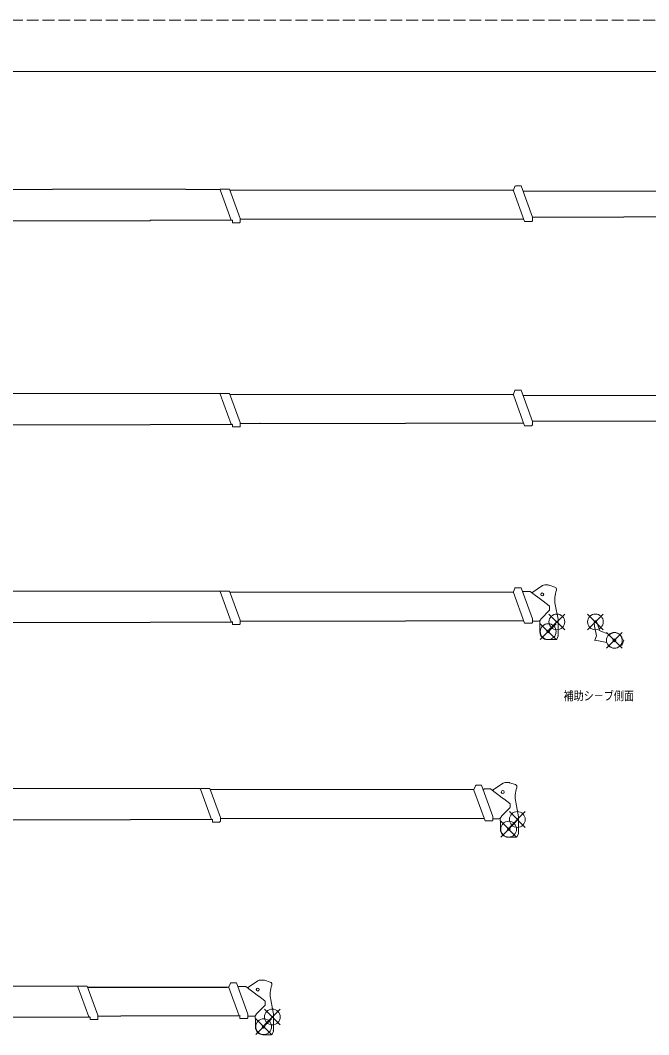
# Model space of a CAD drawing. Units: millimetres on the paper. Extents: x -420 to 420, y -297 to 297.
# Drawn here: x -260.1 to -101.1, y 40.2 to 297 of the extents above; entities that cross this region are included whole.
import ezdxf
from ezdxf.enums import TextEntityAlignment as Align

# ---------------------------------------------------------------- set-up
doc = ezdxf.new("R2010")
doc.units = ezdxf.units.MM
doc.linetypes.add('DASHED3', pattern=[4, 3, -1])
doc.layers.add('0-0_0', color=7, linetype='Continuous', lineweight=18)
doc.layers.add('0-1_1', color=7, linetype='DASHED3', lineweight=18)
doc.styles.add('ＭＳ ゴシック', font='')
doc.styles.get('ＭＳ ゴシック').set_extended_font_data('MS Gothic')

msp = doc.modelspace()

# ---------------------------------------------------------------- linework, layer by layer
at = {"layer": '0-0_0'}
for p, q in [((-252.017, 254.21), (-281.242, 254.21)), ((-218.3, 254.22), (-252.017, 254.22)), ((-252.017, 254.21), (-252.017, 254.22)), ((-218.3, 254.21), (-218.3, 254.22)), ((-209.691, 254.21), (-218.3, 254.21)), ((-209.691, 254.14), (-209.691, 254.21)), ((-207.196, 254.23), (-209.561, 254.23)), ((-209.561, 254.081), (-209.561, 254.23)), ((-207.196, 254.23), (-204.521, 246.874)), ((-135.373, 254.019), (-134.981, 254.957)), ((-133.446, 255.08), (-134.797, 255.08)), ((-133.446, 255.08), (-130.571, 247.171)), ((-209.561, 254.14), (-209.691, 254.14)), ((-209.561, 254.08), (-206.783, 246.441)), ((-135.493, 253.984), (-207.107, 253.984)), ((-135.493, 253.914), (-135.493, 253.984)), ((-135.373, 253.914), (-135.493, 253.914)), ((-135.373, 254.019), (-135.373, 253.869)), ((-135.373, 253.869), (-132.539, 246.07)), ((-82.971, 253.746), (-132.961, 253.746)), ((-204.521, 246.874), (-204.521, 245.961)), ((-199.518, 246.634), (-204.521, 246.634)), ((-199.518, 246.679), (-199.518, 246.634)), ((-199.458, 246.679), (-199.518, 246.679)), ((-199.458, 246.679), (-199.458, 246.634)), ((-162.714, 246.634), (-199.458, 246.634)), ((-132.76, 246.679), (-162.714, 246.679)), ((-162.714, 246.679), (-162.714, 246.634)), ((-107.441, 247.195), (-130.58, 247.195)), ((-130.571, 247.171), (-130.571, 246.27)), ((-107.441, 247.24), (-107.441, 247.195)), ((-58.671, 247.24), (-107.441, 247.24)), ((-227.28, 246.28), (-278.471, 246.28)), ((-206.49, 246.37), (-227.28, 246.37)), ((-227.28, 246.37), (-227.28, 246.28)), ((-206.569, 246.44), (-206.783, 246.44)), ((-206.489, 246.36), (-206.489, 245.76)), ((-204.721, 245.76), (-206.489, 245.76)), ((-130.771, 246.07), (-132.539, 246.07)), ((-135.373, 202.333), (-134.981, 203.271)), ((-133.446, 203.394), (-134.797, 203.394)), ((-133.446, 203.394), (-130.571, 195.485)), ((-252.017, 202.524), (-281.242, 202.524)), ((-218.3, 202.534), (-252.017, 202.534)), ((-252.017, 202.524), (-252.017, 202.534)), ((-218.3, 202.524), (-218.3, 202.534)), ((-209.691, 202.524), (-218.3, 202.524)), ((-209.691, 202.454), (-209.691, 202.524)), ((-209.561, 202.454), (-209.691, 202.454)), ((-207.196, 202.545), (-209.561, 202.545)), ((-209.561, 202.395), (-209.561, 202.545)), ((-209.561, 202.394), (-206.783, 194.755)), ((-207.196, 202.545), (-204.521, 195.188)), ((-135.493, 202.298), (-207.107, 202.298)), ((-135.493, 202.228), (-135.493, 202.298)), ((-135.373, 202.228), (-135.493, 202.228)), ((-135.373, 202.333), (-135.373, 202.184)), ((-135.373, 202.183), (-132.539, 194.384)), ((-118.971, 202.06), (-132.961, 202.06)), ((-106.487, 202.067), (-118.971, 202.067)), ((-118.971, 202.067), (-118.971, 202.06)), ((-106.487, 202.06), (-106.487, 202.067)), ((-97.286, 202.06), (-106.487, 202.06)), ((-204.521, 195.188), (-204.521, 194.275)), ((-94.671, 195.554), (-130.596, 195.554)), ((-130.571, 195.485), (-130.571, 194.584)), ((-227.28, 194.594), (-278.471, 194.594)), ((-206.49, 194.684), (-227.28, 194.684)), ((-227.28, 194.684), (-227.28, 194.594)), ((-206.569, 194.755), (-206.783, 194.755)), ((-206.489, 194.675), (-206.489, 194.075)), ((-204.721, 194.075), (-206.489, 194.075)), ((-199.518, 194.948), (-204.521, 194.948)), ((-199.518, 194.993), (-199.518, 194.948)), ((-199.458, 194.993), (-199.518, 194.993)), ((-199.458, 194.993), (-199.458, 194.948)), ((-162.714, 194.948), (-199.458, 194.948)), ((-132.76, 194.993), (-162.714, 194.993)), ((-162.714, 194.993), (-162.714, 194.948)), ((-130.771, 194.384), (-132.539, 194.384)), ((-126.648, 154.074), (-127.448, 154.074)), ((-252.017, 152.524), (-281.242, 152.524)), ((-218.3, 152.534), (-252.017, 152.534)), ((-252.017, 152.524), (-252.017, 152.534)), ((-218.3, 152.524), (-218.3, 152.534)), ((-209.691, 152.524), (-218.3, 152.524)), ((-209.691, 152.454), (-209.691, 152.524)), ((-209.561, 152.454), (-209.691, 152.454)), ((-207.196, 152.545), (-209.561, 152.545)), ((-209.561, 152.395), (-209.561, 152.545)), ((-209.561, 152.394), (-206.783, 144.755)), ((-207.196, 152.545), (-204.521, 145.188)), ((-135.493, 152.298), (-207.107, 152.298)), ((-135.493, 152.228), (-135.493, 152.298)), ((-135.373, 152.228), (-135.493, 152.228)), ((-135.373, 152.333), (-134.981, 153.271)), ((-135.373, 152.333), (-135.373, 152.184)), ((-135.373, 152.183), (-132.539, 144.384)), ((-133.446, 153.394), (-134.797, 153.394)), ((-133.446, 153.394), (-130.571, 145.485)), ((-132.794, 152.416), (-133.028, 152.245)), ((-131.218, 152.454), (-132.676, 152.454)), ((-127.851, 149.984), (-131.098, 152.414)), ((-130.694, 152.112), (-128.003, 153.906)), ((-126.334, 154.024), (-124.883, 153.544)), ((-127.851, 149.98), (-127.851, 149.984)), ((-127.851, 149.98), (-127.841, 149.98)), ((-127.841, 149.98), (-127.841, 149.965)), ((-127.841, 149.965), (-127.808, 149.965)), ((-126.287, 148.8), (-127.808, 149.965)), ((-124.791, 149.112), (-124.089, 145.415)), ((-128.351, 145.53), (-126.265, 147.702)), ((-126.211, 148.624), (-126.211, 147.836)), ((-227.28, 144.594), (-278.471, 144.594)), ((-206.49, 144.684), (-227.28, 144.684)), ((-227.28, 144.684), (-227.28, 144.594)), ((-206.569, 144.755), (-206.783, 144.755)), ((-206.489, 144.675), (-206.489, 144.075)), ((-204.721, 144.075), (-206.489, 144.075)), ((-204.521, 145.188), (-204.521, 144.275)), ((-132.76, 144.993), (-162.714, 144.993)), ((-130.771, 144.384), (-132.539, 144.384)), ((-130.571, 145.485), (-130.571, 144.584)), ((-129.047, 144.924), (-130.571, 144.924)), ((-128.721, 145.045), (-128.721, 144.344)), ((-128.646, 144.344), (-128.721, 144.344)), ((-128.646, 144.344), (-128.646, 142.144)), ((-128.632, 145.145), (-128.391, 145.504)), ((-128.391, 145.53), (-128.391, 145.504)), ((-128.391, 145.53), (-128.351, 145.53)), ((-124.071, 141.612), (-124.071, 145.244)), ((-124.075, 141.335), (-124.08, 141.176)), ((-124.571, 140.249), (-126.751, 140.249)), ((-124.497, 140.265), (-124.571, 140.294)), ((-124.571, 140.294), (-124.571, 140.249)), ((-124.389, 140.384), (-124.493, 140.264)), ((-124.389, 140.384), (-124.08, 141.176)), ((-145.373, 102.333), (-144.981, 103.271)), ((-143.446, 103.394), (-144.797, 103.394)), ((-143.446, 103.394), (-140.571, 95.485)), ((-140.694, 102.112), (-138.003, 103.906)), ((-136.648, 104.074), (-137.448, 104.074)), ((-136.334, 104.024), (-134.883, 103.544)), ((-257.017, 102.524), (-281.242, 102.524)), ((-223.3, 102.534), (-257.017, 102.534)), ((-257.017, 102.524), (-257.017, 102.534)), ((-223.3, 102.524), (-223.3, 102.534)), ((-214.691, 102.524), (-223.3, 102.524)), ((-214.691, 102.454), (-214.691, 102.524)), ((-214.561, 102.454), (-214.691, 102.454)), ((-212.196, 102.545), (-214.561, 102.545)), ((-214.561, 102.395), (-214.561, 102.545)), ((-214.561, 102.394), (-211.783, 94.755)), ((-212.196, 102.545), (-209.521, 95.188)), ((-145.493, 102.298), (-212.107, 102.298)), ((-145.493, 102.228), (-145.493, 102.298)), ((-145.373, 102.228), (-145.493, 102.228)), ((-145.373, 102.333), (-145.373, 102.184)), ((-145.373, 102.183), (-142.539, 94.384)), ((-142.794, 102.416), (-143.028, 102.245)), ((-141.218, 102.454), (-142.676, 102.454)), ((-137.851, 99.984), (-141.098, 102.414)), ((-138.351, 95.53), (-136.265, 97.702)), ((-137.851, 99.98), (-137.851, 99.984)), ((-137.851, 99.98), (-137.841, 99.98)), ((-137.841, 99.98), (-137.841, 99.965)), ((-137.841, 99.965), (-137.808, 99.965)), ((-136.287, 98.8), (-137.808, 99.965)), ((-136.211, 98.624), (-136.211, 97.836)), ((-134.791, 99.112), (-134.089, 95.415)), ((-209.521, 95.188), (-209.521, 94.275)), ((-140.571, 95.485), (-140.571, 94.584)), ((-138.721, 95.045), (-138.721, 94.344)), ((-138.632, 95.145), (-138.391, 95.504)), ((-138.391, 95.53), (-138.391, 95.504)), ((-138.391, 95.53), (-138.351, 95.53)), ((-134.071, 91.612), (-134.071, 95.244)), ((-232.28, 94.594), (-278.471, 94.594)), ((-211.49, 94.684), (-232.28, 94.684)), ((-232.28, 94.684), (-232.28, 94.594)), ((-211.569, 94.755), (-211.783, 94.755)), ((-211.489, 94.675), (-211.489, 94.075)), ((-209.721, 94.075), (-211.489, 94.075)), ((-172.714, 94.948), (-209.521, 94.948)), ((-172.714, 94.993), (-172.714, 94.948)), ((-142.76, 94.993), (-172.714, 94.993)), ((-140.771, 94.384), (-142.539, 94.384)), ((-139.047, 94.924), (-140.571, 94.924)), ((-138.646, 94.344), (-138.721, 94.344)), ((-138.646, 94.344), (-138.646, 92.144)), ((-134.571, 90.249), (-136.751, 90.249)), ((-134.497, 90.265), (-134.571, 90.294)), ((-134.571, 90.294), (-134.571, 90.249)), ((-134.389, 90.384), (-134.493, 90.264)), ((-134.389, 90.384), (-134.08, 91.176)), ((-134.075, 91.335), (-134.08, 91.176)), ((-198.648, 54.074), (-199.448, 54.074)), ((-198.334, 54.024), (-196.883, 53.544)), ((-254.3, 52.534), (-281.246, 52.534)), ((-254.3, 52.524), (-254.3, 52.534)), ((-245.691, 52.524), (-254.3, 52.524)), ((-245.691, 52.454), (-245.691, 52.524)), ((-245.561, 52.454), (-245.691, 52.454)), ((-243.196, 52.545), (-245.561, 52.545)), ((-245.561, 52.395), (-245.561, 52.545)), ((-245.561, 52.394), (-242.783, 44.755)), ((-243.196, 52.545), (-240.521, 45.188)), ((-207.493, 52.298), (-243.107, 52.298)), ((-207.79, 52.228), (-243.081, 52.228)), ((-207.493, 52.228), (-207.493, 52.298)), ((-207.373, 52.228), (-207.493, 52.228)), ((-207.373, 52.333), (-206.981, 53.271)), ((-207.373, 52.333), (-207.373, 52.184)), ((-207.373, 52.183), (-204.782, 45.054)), ((-205.446, 53.394), (-206.797, 53.394)), ((-205.446, 53.394), (-202.571, 45.485)), ((-204.794, 52.416), (-205.028, 52.245)), ((-203.218, 52.454), (-204.676, 52.454)), ((-199.851, 49.984), (-203.098, 52.414)), ((-202.694, 52.112), (-200.003, 53.906)), ((-199.851, 49.98), (-199.851, 49.984)), ((-199.851, 49.98), (-199.841, 49.98)), ((-199.841, 49.98), (-199.823, 49.967)), ((-199.823, 49.967), (-199.811, 49.967)), ((-198.287, 48.8), (-199.811, 49.967)), ((-196.791, 49.112), (-196.089, 45.415)), ((-200.351, 45.53), (-198.211, 47.758)), ((-198.211, 48.624), (-198.211, 47.758)), ((-242.569, 44.755), (-242.783, 44.755)), ((-242.489, 44.675), (-242.489, 44.075)), ((-240.721, 44.075), (-242.489, 44.075)), ((-240.521, 45.188), (-240.521, 44.275)), ((-234.714, 44.948), (-240.521, 44.948)), ((-204.544, 44.993), (-234.714, 44.993)), ((-234.714, 44.993), (-234.714, 44.948)), ((-204.62, 45.054), (-204.782, 45.054)), ((-204.621, 44.993), (-204.621, 44.384)), ((-202.771, 44.384), (-204.621, 44.384)), ((-202.571, 45.485), (-202.571, 44.584)), ((-201.047, 44.924), (-202.571, 44.924)), ((-200.721, 45.045), (-200.721, 44.344)), ((-200.646, 44.344), (-200.721, 44.344)), ((-200.646, 44.344), (-200.646, 42.144)), ((-200.632, 45.145), (-200.391, 45.504)), ((-196.071, 41.612), (-196.071, 45.244)), ((-196.389, 40.384), (-196.08, 41.176)), ((-196.153, 41.365), (-196.085, 41.539)), ((-196.078, 41.336), (-196.153, 41.365)), ((-196.075, 41.335), (-196.08, 41.176)), ((-196.571, 40.249), (-198.751, 40.249)), ((-196.571, 40.294), (-196.571, 40.249)), ((-196.497, 40.265), (-196.571, 40.294)), ((-196.389, 40.384), (-196.493, 40.264))]:
    msp.add_line(p, q, dxfattribs=at)
at = {"layer": '0-0_0', "color": 5}
for p, q in [((-126.371, 142.729), (-122.371, 146.729)), ((-126.371, 146.729), (-122.371, 142.729)), ((-116.624, 142.729), (-112.624, 146.729)), ((-116.624, 146.729), (-112.624, 142.729)), ((-128.571, 140.274), (-124.571, 144.274)), ((-128.571, 144.274), (-124.571, 140.274)), ((-111.823, 142.07), (-107.823, 138.07)), ((-111.823, 138.07), (-107.823, 142.07)), ((-136.371, 92.729), (-132.371, 96.729)), ((-136.371, 96.729), (-132.371, 92.729)), ((-138.571, 90.274), (-134.571, 94.274)), ((-138.571, 94.274), (-134.571, 90.274)), ((-198.371, 42.729), (-194.371, 46.729)), ((-198.371, 46.729), (-194.371, 42.729)), ((-200.571, 40.274), (-196.571, 44.274)), ((-200.571, 44.274), (-196.571, 40.274))]:
    msp.add_line(p, q, dxfattribs=at)
at = {"layer": '0-0_0', "color": 3}
for p, q in [((-114.835, 143.656), (-114.922, 144.704)), ((-114.327, 144.834), (-114.341, 144.829)), ((-113.651, 142.935), (-114.327, 144.834)), ((-113.694, 142.564), (-113.655, 142.663)), ((-111.094, 141.549), (-113.694, 142.564)), ((-114.758, 140.085), (-114.675, 140.052)), ((-114.675, 140.052), (-114.653, 140.108)), ((-114.653, 140.108), (-111.741, 139.523)), ((-108.264, 138.824), (-107.944, 138.76))]:
    msp.add_line(p, q, dxfattribs=at)
at = {"layer": '0-0_0'}
for points in [[(-162.714, 144.993), (-162.714, 144.948), (-204.521, 144.948)], [(-124.078, 141.336), (-124.153, 141.366), (-124.085, 141.539)], [(-134.078, 91.336), (-134.153, 91.366), (-134.085, 91.539)], [(-242.49, 44.684), (-263.28, 44.684), (-263.28, 44.594)]]:
    msp.add_lwpolyline(points, dxfattribs=at)
at = {"layer": '0-0_0', "color": 3}
for points in [[(-114.758, 140.085), (-114.326, 141.192), (-114.835, 143.656)], [(-107.944, 138.76), (-107.416, 140.112), (-107.886, 140.296)]]:
    msp.add_lwpolyline(points, dxfattribs=at)
at = {"layer": '0-0_0'}
for centre, radius in [((-128.071, 151.674), 0.375), ((-124.371, 144.729), 0.152), ((-126.571, 142.274), 0.335), ((-138.071, 101.674), 0.375), ((-136.571, 92.274), 0.335), ((-134.371, 94.729), 0.152), ((-200.071, 51.674), 0.375), ((-196.371, 44.729), 0.152), ((-198.571, 42.274), 0.335)]:
    msp.add_circle(centre, radius, dxfattribs=at)
at = {"layer": '0-0_0', "color": 5}
for centre in [(-124.371, 144.729), (-114.624, 144.729), (-126.571, 142.274), (-109.823, 140.07), (-134.371, 94.729), (-136.571, 92.274), (-196.371, 44.729), (-198.571, 42.274)]:
    msp.add_circle(centre, 2, dxfattribs=at)
at = {"layer": '0-0_0', "color": 3}
for centre, radius in [((-114.624, 144.729), 0.152), ((-109.823, 140.07), 0.375)]:
    msp.add_circle(centre, radius, dxfattribs=at)
at = {"layer": '0-0_0'}
for centre, radius, start, end in [((-134.797, 254.88), 0.2, 89.99925, 157.33561), ((-206.569, 246.36), 0.08, 0.00004, 90.00002), ((-204.721, 245.961), 0.2, 269.9994, 0.00086), ((-130.771, 246.27), 0.2, 269.99905, 359.99953), ((-134.797, 203.194), 0.2, 89.99925, 157.33561), ((-206.569, 194.675), 0.08, 0.00004, 90.00002), ((-204.721, 194.275), 0.2, 269.9994, 0.00086), ((-130.771, 194.584), 0.2, 269.99905, 359.99953), ((-127.448, 153.074), 1, 90, 123.70052), ((-126.648, 153.074), 1, 71.70429, 90), ((-134.797, 153.194), 0.2, 89.99925, 157.33561), ((-132.676, 152.254), 0.2, 90, 126.09828), ((-131.218, 152.254), 0.2, 53.19453, 90), ((-117.914, 150.418), 7, 160.34815, 190.75371), ((-125.071, 152.974), 0.6, 340.34815, 71.70429), ((-126.408, 148.643), 0.198, 49.30973, 52.56019), ((-126.408, 148.643), 0.198, 46.06825, 49.3187), ((-126.408, 148.643), 0.198, 42.81955, 46.07), ((-126.408, 147.839), 0.198, 316.17266, 318.87679), ((-126.408, 148.643), 0.198, 39.5636, 42.81405), ((-126.408, 147.839), 0.198, 318.8845, 321.58864), ((-126.407, 148.643), 0.198, 36.30044, 39.55089), ((-126.407, 147.839), 0.198, 321.6013, 324.30544), ((-126.407, 148.643), 0.197, 33.03021, 36.28067), ((-126.407, 147.838), 0.197, 324.32296, 327.02709), ((-126.407, 148.644), 0.197, 29.75315, 33.00361), ((-126.407, 147.838), 0.197, 327.04932, 329.75346), ((-126.407, 147.838), 0.197, 329.78021, 332.48435), ((-126.407, 148.644), 0.197, 26.46959, 29.72004), ((-126.407, 147.838), 0.197, 332.51539, 335.21952), ((-126.407, 148.644), 0.197, 23.17993, 26.43038), ((-126.407, 147.838), 0.197, 335.25459, 337.95872), ((-126.407, 148.644), 0.197, 19.88468, 23.13513), ((-126.407, 147.838), 0.197, 337.99749, 340.70163), ((-126.407, 148.644), 0.197, 16.5844, 19.83486), ((-126.407, 147.837), 0.197, 340.74376, 343.4479), ((-126.407, 148.645), 0.196, 13.27976, 16.53021), ((-126.407, 147.837), 0.196, 343.49302, 346.19715), ((-126.407, 148.645), 0.196, 9.97144, 13.2219), ((-126.407, 147.837), 0.196, 346.24485, 348.94898), ((-126.407, 148.645), 0.196, 6.66022, 9.91068), ((-126.407, 147.837), 0.196, 348.99882, 351.70296), ((-126.407, 147.837), 0.196, 351.75449, 354.45863), ((-126.407, 148.645), 0.196, 3.34689, 6.59735), ((-126.407, 147.837), 0.196, 354.51138, 357.21551), ((-126.407, 148.645), 0.196, 0.03229, 3.28274), ((-126.407, 147.836), 0.196, 357.269, 359.97313), ((-206.569, 144.675), 0.08, 0.00004, 90.00002), ((-204.721, 144.275), 0.2, 269.9994, 0.00086), ((-130.771, 144.584), 0.2, 269.99905, 359.99953), ((-129.047, 145.424), 0.5, 270, 326.04134), ((-125.071, 145.229), 1, 359.99943, 10.75376), ((-126.751, 142.144), 1.895, 180, 270), ((-124.271, 141.612), 0.2, 338.66338, 359.99958), ((-144.797, 103.194), 0.2, 89.99925, 157.33561), ((-137.448, 103.074), 1, 90, 123.70052), ((-136.648, 103.074), 1, 71.70429, 90), ((-127.914, 100.418), 7, 160.34815, 190.75371), ((-135.071, 102.974), 0.6, 340.34815, 71.70429), ((-142.676, 102.254), 0.2, 90, 126.09828), ((-141.218, 102.254), 0.2, 53.19453, 90), ((-136.408, 98.643), 0.198, 49.30973, 52.56019), ((-136.408, 98.643), 0.198, 46.06825, 49.3187), ((-136.408, 98.643), 0.198, 42.81955, 46.07), ((-136.408, 97.839), 0.198, 316.17266, 318.87679), ((-136.408, 98.643), 0.198, 39.5636, 42.81405), ((-136.408, 97.839), 0.198, 318.8845, 321.58864), ((-136.407, 98.643), 0.198, 36.30044, 39.55089), ((-136.407, 97.839), 0.198, 321.6013, 324.30544), ((-136.407, 98.643), 0.197, 33.03021, 36.28067), ((-136.407, 97.838), 0.197, 324.32296, 327.02709), ((-136.407, 98.644), 0.197, 29.75315, 33.00361), ((-136.407, 97.838), 0.197, 327.04932, 329.75346), ((-136.407, 97.838), 0.197, 329.78021, 332.48435), ((-136.407, 98.644), 0.197, 26.46959, 29.72004), ((-136.407, 97.838), 0.197, 332.51539, 335.21952), ((-136.407, 98.644), 0.197, 23.17993, 26.43038), ((-136.407, 97.838), 0.197, 335.25459, 337.95872), ((-136.407, 98.644), 0.197, 19.88468, 23.13513), ((-136.407, 97.838), 0.197, 337.99749, 340.70163), ((-136.407, 98.644), 0.197, 16.5844, 19.83486), ((-136.407, 97.837), 0.197, 340.74376, 343.4479), ((-136.407, 98.645), 0.196, 13.27976, 16.53021), ((-136.407, 97.837), 0.196, 343.49302, 346.19715), ((-136.407, 98.645), 0.196, 9.97144, 13.2219), ((-136.407, 97.837), 0.196, 346.24485, 348.94898), ((-136.407, 98.645), 0.196, 6.66022, 9.91068), ((-136.407, 97.837), 0.196, 348.99882, 351.70296), ((-136.407, 97.837), 0.196, 351.75449, 354.45863), ((-136.407, 98.645), 0.196, 3.34689, 6.59735), ((-136.407, 97.837), 0.196, 354.51138, 357.21551), ((-136.407, 98.645), 0.196, 0.03229, 3.28274), ((-136.407, 97.836), 0.196, 357.269, 359.97313), ((-139.047, 95.424), 0.5, 270, 326.04134), ((-135.071, 95.229), 1, 359.99943, 10.75376), ((-211.569, 94.675), 0.08, 0.00004, 90.00002), ((-209.721, 94.275), 0.2, 269.9994, 0.00086), ((-140.771, 94.584), 0.2, 269.99905, 359.99953), ((-136.751, 92.144), 1.895, 180, 270), ((-134.271, 91.612), 0.2, 338.66338, 359.99958), ((-199.448, 53.074), 1, 90, 123.70052), ((-198.648, 53.074), 1, 71.70429, 90), ((-206.797, 53.194), 0.2, 89.99925, 157.33561), ((-204.676, 52.254), 0.2, 90, 126.09828), ((-203.218, 52.254), 0.2, 53.19453, 90), ((-189.914, 50.418), 7, 160.34815, 190.75371), ((-197.071, 52.974), 0.6, 340.34815, 71.70429), ((-198.408, 48.643), 0.198, 49.30973, 52.56019), ((-198.408, 48.643), 0.198, 46.06825, 49.3187), ((-198.408, 48.643), 0.198, 42.81955, 46.07), ((-198.408, 48.643), 0.198, 39.5636, 42.81405), ((-198.407, 48.643), 0.198, 36.30044, 39.55089), ((-198.407, 48.643), 0.197, 33.03021, 36.28067), ((-198.407, 48.644), 0.197, 29.75315, 33.00361), ((-198.407, 48.644), 0.197, 26.46959, 29.72004), ((-198.407, 48.644), 0.197, 23.17993, 26.43038), ((-198.407, 48.644), 0.197, 19.88468, 23.13513), ((-198.407, 48.644), 0.197, 16.5844, 19.83486), ((-198.407, 48.645), 0.196, 13.27976, 16.53021), ((-198.407, 48.645), 0.196, 9.97144, 13.2219), ((-198.407, 48.645), 0.196, 6.66022, 9.91068), ((-198.407, 48.645), 0.196, 3.34689, 6.59735), ((-198.407, 48.645), 0.196, 0.03229, 3.28274), ((-242.569, 44.675), 0.08, 0.00004, 90.00002), ((-240.721, 44.275), 0.2, 269.9994, 0.00086), ((-204.621, 44.974), 0.08, 1.91418, 90.00002), ((-202.771, 44.584), 0.2, 269.99905, 359.99953), ((-201.047, 45.424), 0.5, 270, 326.04134), ((-197.071, 45.229), 1, 359.99943, 10.75376), ((-198.751, 42.144), 1.895, 180, 270), ((-196.271, 41.612), 0.2, 338.66338, 359.99958)]:
    msp.add_arc(centre, radius, start, end, dxfattribs=at)
at = {"layer": '0-0_0', "color": 3}
for centre, radius, start, end in [((-114.623, 144.729), 0.3, 19.58806, 184.75738), ((-114.019, 142.805), 0.39, 338.67058, 19.58816), ((-109.823, 140.07), 1.95, 6.64459, 130.69659), ((-109.823, 140.07), 1.995, 195.92301, 321.35295)]:
    msp.add_arc(centre, radius, start, end, dxfattribs=at)
at = {"layer": '0-1_1'}
msp.add_line((420.5, 297), (-420.5, 297), dxfattribs=at)
at = {"layer": '0-1_1', "linetype": 'Continuous'}
msp.add_line((-411.5, 284), (411.5, 284), dxfattribs=at)

# ---------------------------------------------------------------- texts
at = {"layer": '0-0_0', "style": 'ＭＳ ゴシック', "width": 0.85}
msp.add_text('補助シ－ブ側面', height=2.199, dxfattribs=at).set_placement((-122.7, 124.243), align=Align.BOTTOM_LEFT)

doc.saveas('drawing.dxf')
